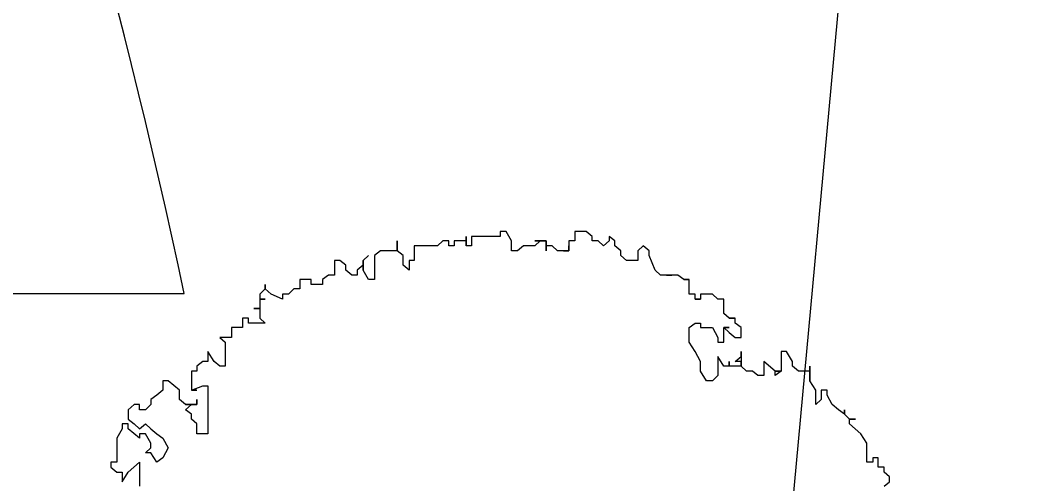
# Model space of a CAD drawing. Extents: x -30 to 1202, y 231 to 898.
# Drawn here: x 430.26 to 435.31, y 415.01 to 417.36 of the extents above; entities that cross this region are included whole.
import ezdxf

# ---------------------------------------------------------------- set-up
doc = ezdxf.new("R2010")
doc.units = 0
doc.header["$LTSCALE"] = 0.04
doc.layers.get('0').update_dxf_attribs({"linetype": 'CONTINUOUS'})
for name, color, linetype in [('CONTORXXNP----00', 255, 'CONTINUOUS'), ('PISO', 1, 'CONTINUOUS'), ('PISOS', 1, 'CONTINUOUS')]:
    doc.layers.add(name, color=color, linetype=linetype)
doc.styles.get("Standard").update_dxf_attribs({"font": 'romans.shx'})

# ---------------------------------------------------------------- blocks, each defined once
blk = doc.blocks.new('ARB3')
at = {"color": 0}
for p, q in [((-0.2196, 0.4321), (-0.2254, 0.4321)), ((-0.2254, 0.4321), (-0.2254, 0.4252)), ((-0.2144, 0.4383), (-0.2196, 0.4321)), ((-0.2086, 0.4383), (-0.2144, 0.4383)), ((-0.2035, 0.4321), (-0.2086, 0.4383)), ((-0.2254, 0.4252), (-0.2364, 0.4252)), ((-0.2364, 0.4252), (-0.2364, 0.419)), ((-0.2364, 0.419), (-0.2312, 0.419)), ((-0.2312, 0.419), (-0.2312, 0.4121)), ((-0.2642, 0.4052), (-0.2758, 0.3921)), ((-0.2532, 0.4121), (-0.2642, 0.4052)), ((-0.2312, 0.4121), (-0.2532, 0.4121)), ((-0.281, 0.3921), (-0.281, 0.399)), ((-0.281, 0.399), (-0.281, 0.3921)), ((-0.2868, 0.386), (-0.2919, 0.386)), ((-0.2919, 0.386), (-0.2868, 0.386)), ((-0.2868, 0.386), (-0.2919, 0.3791)), ((-0.281, 0.3921), (-0.2868, 0.386)), ((-0.2758, 0.3921), (-0.281, 0.3921)), ((-0.2978, 0.3721), (-0.3087, 0.366)), ((-0.2919, 0.3791), (-0.2978, 0.3721)), ((-0.3087, 0.366), (-0.3146, 0.366)), ((-0.3146, 0.366), (-0.3146, 0.3591)), ((-0.3146, 0.3591), (-0.3036, 0.3591)), ((-0.3036, 0.3591), (-0.2978, 0.3529)), ((-0.3146, 0.3529), (-0.3255, 0.346)), ((-0.2978, 0.3529), (-0.3146, 0.3529)), ((-0.3255, 0.346), (-0.3423, 0.346)), ((-0.3423, 0.346), (-0.3365, 0.346)), ((-0.3365, 0.346), (-0.3365, 0.3329)), ((-0.3475, 0.326), (-0.3591, 0.3191)), ((-0.3423, 0.326), (-0.3475, 0.326)), ((-0.3365, 0.3329), (-0.3423, 0.326)), ((-0.3591, 0.3191), (-0.3591, 0.3129)), ((-0.3591, 0.3129), (-0.3365, 0.3129)), ((-0.3365, 0.3129), (-0.3365, 0.306)), ((-0.3365, 0.306), (-0.3365, 0.3129)), ((-0.3365, 0.3129), (-0.3313, 0.306)), ((-0.3365, 0.306), (-0.3475, 0.2929)), ((-0.3313, 0.306), (-0.3365, 0.306)), ((-0.3475, 0.2929), (-0.3313, 0.2929)), ((-0.3313, 0.2929), (-0.3313, 0.286)), ((-0.3313, 0.286), (-0.3365, 0.2799)), ((-0.3365, 0.2799), (-0.3365, 0.2729)), ((-0.3869, 0.2668), (-0.3921, 0.2599)), ((-0.3753, 0.2668), (-0.3869, 0.2668)), ((-0.3753, 0.2599), (-0.3753, 0.2668)), ((-0.3533, 0.2668), (-0.3591, 0.2668)), ((-0.3591, 0.2668), (-0.3423, 0.2668)), ((-0.3475, 0.2599), (-0.3533, 0.2668)), ((-0.3423, 0.2668), (-0.3475, 0.2668)), ((-0.3475, 0.2668), (-0.3475, 0.2599)), ((-0.3365, 0.2729), (-0.3423, 0.2668)), ((-0.3423, 0.2668), (-0.3423, 0.2529)), ((-0.3921, 0.2599), (-0.3979, 0.2599)), ((-0.3979, 0.2599), (-0.3979, 0.2529)), ((-0.3979, 0.2529), (-0.3979, 0.2599)), ((-0.3979, 0.2599), (-0.3979, 0.2529)), ((-0.3811, 0.2529), (-0.3753, 0.2599)), ((-0.403, 0.2468), (-0.4198, 0.2468)), ((-0.4198, 0.2468), (-0.4198, 0.2399)), ((-0.3979, 0.2529), (-0.403, 0.2468)), ((-0.3869, 0.2468), (-0.3869, 0.2529)), ((-0.3869, 0.2529), (-0.3869, 0.2468)), ((-0.3869, 0.2468), (-0.3811, 0.2529)), ((-0.3701, 0.2468), (-0.3869, 0.2468)), ((-0.3701, 0.2399), (-0.3701, 0.2468)), ((-0.3423, 0.2468), (-0.3533, 0.2399)), ((-0.3423, 0.2529), (-0.3475, 0.2529)), ((-0.3475, 0.2529), (-0.3423, 0.2529)), ((-0.3423, 0.2529), (-0.3423, 0.2468)), ((-0.4198, 0.2399), (-0.4256, 0.2337)), ((-0.4256, 0.2337), (-0.4256, 0.2199)), ((-0.3869, 0.2337), (-0.3753, 0.2399)), ((-0.3869, 0.2199), (-0.3869, 0.2337)), ((-0.3753, 0.2399), (-0.3701, 0.2399)), ((-0.3533, 0.2399), (-0.3313, 0.2399)), ((-0.3313, 0.2399), (-0.3255, 0.2337)), ((-0.3255, 0.2337), (-0.3255, 0.2268)), ((-0.4256, 0.2199), (-0.4198, 0.2199)), ((-0.4198, 0.2199), (-0.4198, 0.2137)), ((-0.4198, 0.2137), (-0.4198, 0.2199)), ((-0.4198, 0.2199), (-0.4198, 0.2137)), ((-0.3921, 0.2137), (-0.3921, 0.2199)), ((-0.3921, 0.2199), (-0.3869, 0.2199)), ((-0.3475, 0.2199), (-0.3591, 0.2137)), ((-0.3365, 0.2199), (-0.3475, 0.2199)), ((-0.3255, 0.2268), (-0.3365, 0.2199)), ((-0.4198, 0.2137), (-0.4256, 0.2137)), ((-0.4256, 0.2137), (-0.4256, 0.2068)), ((-0.3869, 0.2068), (-0.3921, 0.2137)), ((-0.3591, 0.2137), (-0.3701, 0.2068)), ((-0.4424, 0.2007), (-0.4476, 0.1937)), ((-0.4256, 0.2068), (-0.4424, 0.2068)), ((-0.4424, 0.2068), (-0.4424, 0.2007)), ((-0.4424, 0.2007), (-0.4424, 0.2068)), ((-0.4424, 0.2068), (-0.4424, 0.2007)), ((-0.3701, 0.2068), (-0.3869, 0.2068)), ((-0.4476, 0.1937), (-0.4476, 0.1807)), ((-0.4476, 0.1807), (-0.4476, 0.1868)), ((-0.4476, 0.1868), (-0.4476, 0.1737)), ((-0.4476, 0.1737), (-0.4534, 0.1676)), ((-0.4534, 0.1676), (-0.4702, 0.1607)), ((-0.4754, 0.1607), (-0.4812, 0.1537)), ((-0.4812, 0.1537), (-0.4754, 0.1476)), ((-0.4702, 0.1607), (-0.4754, 0.1607)), ((-0.4754, 0.1476), (-0.4644, 0.1476)), ((-0.4644, 0.1476), (-0.4644, 0.1345)), ((-0.4754, 0.1276), (-0.4812, 0.1207)), ((-0.4702, 0.1276), (-0.4754, 0.1276)), ((-0.4644, 0.1345), (-0.4702, 0.1276)), ((-0.487, 0.1207), (-0.4922, 0.1145)), ((-0.4812, 0.1207), (-0.487, 0.1207)), ((-0.4922, 0.1145), (-0.487, 0.1145)), ((-0.487, 0.1145), (-0.4812, 0.1076)), ((-0.4812, 0.1076), (-0.487, 0.1015)), ((-0.487, 0.0945), (-0.4922, 0.0945)), ((-0.487, 0.1015), (-0.487, 0.0945)), ((-0.498, 0.0745), (-0.487, 0.0745)), ((-0.487, 0.0745), (-0.487, 0.0676)), ((-0.487, 0.0676), (-0.4754, 0.0676)), ((-0.4754, 0.0676), (-0.4812, 0.0676)), ((-0.4812, 0.0676), (-0.4754, 0.0676)), ((-0.4754, 0.0676), (-0.4754, 0.0615)), ((-0.4754, 0.0615), (-0.4754, 0.0676)), ((-0.4754, 0.0676), (-0.4754, 0.0546)), ((-0.4754, 0.0546), (-0.4812, 0.0484)), ((-0.4812, 0.0484), (-0.4812, 0.0415)), ((-0.4754, 0.0415), (-0.487, 0.0415)), ((-0.487, 0.0415), (-0.487, 0.0284)), ((-0.4812, 0.0415), (-0.4754, 0.0415)), ((-0.487, 0.0284), (-0.487, 0.0346)), ((-0.487, 0.0346), (-0.4812, 0.0284)), ((-0.4812, 0.0284), (-0.4812, 0.0153)), ((-0.4812, 0.0153), (-0.4754, 0.0084)), ((-0.487, 0.0015), (-0.498, -0.0047)), ((-0.4754, 0.0015), (-0.487, 0.0015)), ((-0.4754, 0.0084), (-0.4754, 0.0015)), ((-0.4922, -0.0446), (-0.4812, -0.0446)), ((-0.4812, -0.0446), (-0.4812, -0.0508)), ((-0.4812, -0.0508), (-0.4922, -0.0508)), ((-0.4922, -0.0508), (-0.487, -0.0508)), ((-0.487, -0.0508), (-0.487, -0.0646)), ((-0.487, -0.0646), (-0.4812, -0.0646)), ((-0.4812, -0.0646), (-0.4812, -0.0708)), ((-0.4812, -0.0708), (-0.487, -0.0708)), ((-0.487, -0.0708), (-0.487, -0.0777)), ((-0.487, -0.0777), (-0.4812, -0.0839)), ((-0.4812, -0.0839), (-0.4812, -0.1108)), ((-0.4812, -0.1108), (-0.4644, -0.1108)), ((-0.4644, -0.1108), (-0.4644, -0.1169)), ((-0.4702, -0.1238), (-0.4754, -0.1308)), ((-0.4592, -0.1238), (-0.4702, -0.1238)), ((-0.4644, -0.1169), (-0.4534, -0.1169)), ((-0.4534, -0.1169), (-0.4592, -0.1238)), ((-0.4754, -0.1308), (-0.487, -0.1308)), ((-0.487, -0.1308), (-0.4754, -0.1308)), ((-0.4754, -0.1308), (-0.4754, -0.15)), ((-0.4754, -0.15), (-0.4702, -0.1569)), ((-0.4702, -0.1569), (-0.4424, -0.1569)), ((-0.4424, -0.1569), (-0.4424, -0.1638)), ((-0.4644, -0.17), (-0.4702, -0.1638)), ((-0.4702, -0.1638), (-0.4644, -0.17)), ((-0.4534, -0.17), (-0.4644, -0.17)), ((-0.4644, -0.17), (-0.4592, -0.17)), ((-0.4592, -0.17), (-0.4534, -0.1769)), ((-0.4424, -0.1638), (-0.4534, -0.17)), ((-0.4534, -0.1769), (-0.4476, -0.1769)), ((-0.4476, -0.1831), (-0.4534, -0.19)), ((-0.4476, -0.1769), (-0.4476, -0.1831)), ((-0.4592, -0.19), (-0.4644, -0.1969)), ((-0.4534, -0.19), (-0.4592, -0.19)), ((-0.4644, -0.1969), (-0.4644, -0.2031)), ((-0.4644, -0.2031), (-0.4476, -0.2031)), ((-0.4476, -0.2031), (-0.4476, -0.21)), ((-0.4476, -0.21), (-0.4424, -0.2169)), ((-0.4424, -0.2169), (-0.4366, -0.2169)), ((-0.4366, -0.2169), (-0.4366, -0.23)), ((-0.4366, -0.23), (-0.4424, -0.23)), ((-0.4424, -0.23), (-0.4424, -0.243)), ((-0.4424, -0.243), (-0.4315, -0.243)), ((-0.4315, -0.243), (-0.4315, -0.25)), ((-0.4315, -0.25), (-0.4256, -0.2561)), ((-0.4256, -0.2561), (-0.4256, -0.263)), ((-0.4256, -0.263), (-0.4198, -0.263)), ((-0.4198, -0.263), (-0.4256, -0.2761)), ((-0.4256, -0.2761), (-0.4315, -0.283)), ((-0.4315, -0.283), (-0.4366, -0.283)), ((-0.4366, -0.283), (-0.4315, -0.283)), ((-0.4315, -0.283), (-0.4256, -0.2892)), ((-0.4198, -0.2892), (-0.4198, -0.283)), ((-0.4198, -0.283), (-0.4198, -0.2892)), ((-0.3979, -0.2892), (-0.3921, -0.283)), ((-0.3921, -0.283), (-0.3921, -0.3022)), ((-0.4256, -0.2892), (-0.4198, -0.2892)), ((-0.4198, -0.2892), (-0.4089, -0.2892)), ((-0.4089, -0.2892), (-0.4089, -0.2961)), ((-0.4089, -0.2961), (-0.4089, -0.2892)), ((-0.4089, -0.2892), (-0.3979, -0.2892)), ((-0.3921, -0.3022), (-0.3979, -0.3022)), ((-0.3979, -0.3022), (-0.3979, -0.3092)), ((-0.3979, -0.3092), (-0.3869, -0.3092)), ((-0.3869, -0.3092), (-0.3869, -0.3222)), ((-0.3869, -0.3222), (-0.3753, -0.3222)), ((-0.3753, -0.3222), (-0.3753, -0.3353)), ((-0.3753, -0.3353), (-0.3701, -0.3292)), ((-0.3701, -0.3292), (-0.3423, -0.3292)), ((-0.3423, -0.3292), (-0.3423, -0.3353)), ((-0.3475, -0.3422), (-0.3591, -0.3492)), ((-0.3423, -0.3353), (-0.3475, -0.3422)), ((-0.3591, -0.3492), (-0.3475, -0.3492)), ((-0.3475, -0.3492), (-0.3475, -0.3553)), ((-0.3475, -0.3553), (-0.3423, -0.3622)), ((-0.3197, -0.3553), (-0.3197, -0.3492)), ((-0.3197, -0.3492), (-0.2642, -0.3492)), ((-0.3146, -0.3684), (-0.3197, -0.3553)), ((-0.2642, -0.3492), (-0.2642, -0.3622)), ((-0.3423, -0.3622), (-0.3365, -0.3622)), ((-0.3365, -0.3622), (-0.3365, -0.3684)), ((-0.3365, -0.3684), (-0.3146, -0.3684)), ((-0.3146, -0.3684), (-0.3146, -0.3622)), ((-0.3146, -0.3622), (-0.3146, -0.3684)), ((-0.2978, -0.3622), (-0.3036, -0.3622)), ((-0.3036, -0.3622), (-0.2978, -0.3622)), ((-0.2978, -0.3684), (-0.2978, -0.3622)), ((-0.2978, -0.3622), (-0.2978, -0.3753)), ((-0.2919, -0.3753), (-0.2978, -0.3684)), ((-0.2868, -0.3684), (-0.2919, -0.3753)), ((-0.281, -0.3684), (-0.2868, -0.3684)), ((-0.2758, -0.3622), (-0.281, -0.3684)), ((-0.2642, -0.3622), (-0.2758, -0.3622)), ((-0.2978, -0.3753), (-0.3036, -0.3822)), ((-0.3146, -0.3822), (-0.3255, -0.3953)), ((-0.3036, -0.3822), (-0.3146, -0.3822)), ((-0.3255, -0.3953), (-0.3255, -0.4014)), ((-0.3255, -0.4014), (-0.3146, -0.4014)), ((-0.3146, -0.4014), (-0.3087, -0.4084)), ((-0.2642, -0.4084), (-0.259, -0.4014)), ((-0.259, -0.4014), (-0.248, -0.3953)), ((-0.248, -0.3953), (-0.2364, -0.4014)), ((-0.2364, -0.4014), (-0.2312, -0.4084)), ((-0.3087, -0.4084), (-0.3036, -0.4153)), ((-0.3036, -0.4153), (-0.2978, -0.4153)), ((-0.2978, -0.4153), (-0.2919, -0.4214)), ((-0.2758, -0.4214), (-0.27, -0.4153)), ((-0.27, -0.4153), (-0.2642, -0.4084)), ((-0.2532, -0.4153), (-0.2642, -0.4214)), ((-0.248, -0.4153), (-0.2532, -0.4153)), ((-0.2422, -0.4214), (-0.248, -0.4153)), ((-0.2312, -0.4084), (-0.2422, -0.4153)), ((-0.2422, -0.4153), (-0.2422, -0.4214)), ((-0.2919, -0.4214), (-0.2919, -0.4284)), ((-0.27, -0.4284), (-0.2758, -0.4214)), ((-0.2642, -0.4214), (-0.2642, -0.4284)), ((-0.2919, -0.4284), (-0.2978, -0.4284)), ((-0.2978, -0.4284), (-0.2978, -0.4345)), ((-0.2978, -0.4345), (-0.2919, -0.4414)), ((-0.281, -0.4414), (-0.2758, -0.4345)), ((-0.2758, -0.4345), (-0.27, -0.4284)), ((-0.259, -0.4284), (-0.27, -0.4414)), ((-0.2642, -0.4284), (-0.259, -0.4284)), ((-0.2196, -0.4414), (-0.2312, -0.4284)), ((-0.2312, -0.4284), (-0.2035, -0.4284)), ((-0.2919, -0.4414), (-0.281, -0.4414)), ((-0.27, -0.4414), (-0.2758, -0.4414)), ((-0.2758, -0.4414), (-0.2758, -0.4484)), ((-0.2758, -0.4484), (-0.27, -0.4484)), ((-0.27, -0.4484), (-0.259, -0.4545)), ((-0.2086, -0.4484), (-0.2196, -0.4414)), ((-0.2196, -0.4545), (-0.2196, -0.4484)), ((-0.2196, -0.4484), (-0.2086, -0.4484)), ((-0.259, -0.4545), (-0.2312, -0.4545)), ((-0.2312, -0.4545), (-0.2312, -0.4614)), ((-0.2312, -0.4614), (-0.2254, -0.4614)), ((-0.2254, -0.4614), (-0.2196, -0.4545))]:
    blk.add_line(p, q, dxfattribs=at)
for p, q in [((-0.4922, 0.0945), (-0.498, 0.0876)), ((-0.498, 0.0876), (-0.498, 0.0745)), ((-0.498, -0.0047), (-0.498, -0.0116)), ((-0.498, -0.0116), (-0.4922, -0.0116)), ((-0.4922, -0.0116), (-0.4922, -0.0446))]:
    blk.add_line(p, q)
at = {"layer": 'CONTORXXNP----00'}
for p, q in [((-0.2254, 0.4321), (-0.2254, 0.4252)), ((-0.2196, 0.4321), (-0.2254, 0.4321)), ((-0.2144, 0.4383), (-0.2196, 0.4321)), ((-0.2086, 0.4383), (-0.2144, 0.4383)), ((-0.2035, 0.4321), (-0.2086, 0.4383)), ((-0.2364, 0.4252), (-0.2364, 0.419)), ((-0.2254, 0.4252), (-0.2364, 0.4252)), ((-0.2364, 0.419), (-0.2312, 0.419)), ((-0.2312, 0.419), (-0.2312, 0.4121)), ((-0.2642, 0.4052), (-0.2758, 0.3921)), ((-0.2532, 0.4121), (-0.2642, 0.4052)), ((-0.2312, 0.4121), (-0.2532, 0.4121)), ((-0.2868, 0.386), (-0.2919, 0.3791)), ((-0.281, 0.3921), (-0.2868, 0.386)), ((-0.2758, 0.3921), (-0.281, 0.3921)), ((-0.2978, 0.3721), (-0.3087, 0.366)), ((-0.2919, 0.3791), (-0.2978, 0.3721)), ((-0.3146, 0.366), (-0.3146, 0.3591)), ((-0.3087, 0.366), (-0.3146, 0.366)), ((-0.3146, 0.3591), (-0.3036, 0.3591)), ((-0.3036, 0.3591), (-0.2978, 0.3529)), ((-0.3146, 0.3529), (-0.3255, 0.346)), ((-0.2978, 0.3529), (-0.3146, 0.3529)), ((-0.3365, 0.346), (-0.3255, 0.346)), ((-0.3365, 0.346), (-0.3365, 0.3329)), ((-0.3475, 0.326), (-0.3591, 0.3191)), ((-0.3423, 0.326), (-0.3475, 0.326)), ((-0.3365, 0.3329), (-0.3423, 0.326)), ((-0.3591, 0.3191), (-0.3591, 0.3129)), ((-0.3591, 0.3129), (-0.3365, 0.3129)), ((-0.3365, 0.306), (-0.3365, 0.3129)), ((-0.3365, 0.3129), (-0.3365, 0.306)), ((-0.3365, 0.306), (-0.3475, 0.2929)), ((-0.3475, 0.2929), (-0.3313, 0.2929)), ((-0.3313, 0.2929), (-0.3313, 0.286)), ((-0.3313, 0.286), (-0.3365, 0.2799)), ((-0.3365, 0.2799), (-0.3365, 0.2729)), ((-0.3869, 0.2668), (-0.3921, 0.2599)), ((-0.3753, 0.2668), (-0.3869, 0.2668)), ((-0.3753, 0.2599), (-0.3753, 0.2668)), ((-0.3365, 0.2729), (-0.3423, 0.2668)), ((-0.3423, 0.2668), (-0.3423, 0.2529)), ((-0.3979, 0.2599), (-0.3979, 0.2529)), ((-0.3979, 0.2529), (-0.3979, 0.2599)), ((-0.3979, 0.2599), (-0.3979, 0.2529)), ((-0.3921, 0.2599), (-0.3979, 0.2599)), ((-0.3811, 0.2529), (-0.3753, 0.2599)), ((-0.4198, 0.2468), (-0.4198, 0.2399)), ((-0.403, 0.2468), (-0.4198, 0.2468)), ((-0.3979, 0.2529), (-0.403, 0.2468)), ((-0.3869, 0.2468), (-0.3811, 0.2529)), ((-0.3701, 0.2468), (-0.3869, 0.2468)), ((-0.3701, 0.2399), (-0.3701, 0.2468)), ((-0.3423, 0.2468), (-0.3533, 0.2399)), ((-0.3423, 0.2529), (-0.3423, 0.2468)), ((-0.4198, 0.2399), (-0.4256, 0.2337)), ((-0.4256, 0.2337), (-0.4256, 0.2199)), ((-0.3869, 0.2337), (-0.3753, 0.2399)), ((-0.3869, 0.2199), (-0.3869, 0.2337)), ((-0.3753, 0.2399), (-0.3701, 0.2399)), ((-0.3533, 0.2399), (-0.3313, 0.2399)), ((-0.3313, 0.2399), (-0.3255, 0.2337)), ((-0.3255, 0.2337), (-0.3255, 0.2268)), ((-0.4256, 0.2199), (-0.4198, 0.2199)), ((-0.4198, 0.2199), (-0.4198, 0.2137)), ((-0.4198, 0.2137), (-0.4198, 0.2199)), ((-0.4198, 0.2199), (-0.4198, 0.2137)), ((-0.3921, 0.2199), (-0.3869, 0.2199)), ((-0.3921, 0.2137), (-0.3921, 0.2199)), ((-0.3475, 0.2199), (-0.3591, 0.2137)), ((-0.3365, 0.2199), (-0.3475, 0.2199)), ((-0.3255, 0.2268), (-0.3365, 0.2199)), ((-0.4256, 0.2137), (-0.4256, 0.2068)), ((-0.4198, 0.2137), (-0.4256, 0.2137)), ((-0.3869, 0.2068), (-0.3921, 0.2137)), ((-0.3591, 0.2137), (-0.3701, 0.2068)), ((-0.4424, 0.2007), (-0.4476, 0.1937)), ((-0.4424, 0.2068), (-0.4424, 0.2007)), ((-0.4424, 0.2007), (-0.4424, 0.2068)), ((-0.4424, 0.2068), (-0.4424, 0.2007)), ((-0.4256, 0.2068), (-0.4424, 0.2068)), ((-0.3701, 0.2068), (-0.3869, 0.2068)), ((-0.4476, 0.1937), (-0.4476, 0.1807)), ((-0.4476, 0.1868), (-0.4476, 0.1737)), ((-0.4476, 0.1807), (-0.4476, 0.1868)), ((-0.4476, 0.1737), (-0.4534, 0.1676)), ((-0.4534, 0.1676), (-0.4702, 0.1607)), ((-0.4754, 0.1607), (-0.4812, 0.1537)), ((-0.4812, 0.1537), (-0.4754, 0.1476)), ((-0.4702, 0.1607), (-0.4754, 0.1607)), ((-0.4754, 0.1476), (-0.4644, 0.1476)), ((-0.4644, 0.1476), (-0.4644, 0.1345)), ((-0.4754, 0.1276), (-0.4812, 0.1207)), ((-0.4702, 0.1276), (-0.4754, 0.1276)), ((-0.4644, 0.1345), (-0.4702, 0.1276)), ((-0.487, 0.1207), (-0.4922, 0.1145)), ((-0.4812, 0.1207), (-0.487, 0.1207)), ((-0.4922, 0.1145), (-0.487, 0.1145)), ((-0.487, 0.1145), (-0.4812, 0.1076)), ((-0.4812, 0.1076), (-0.487, 0.1015)), ((-0.4922, 0.0945), (-0.498, 0.0876)), ((-0.487, 0.0945), (-0.4922, 0.0945)), ((-0.487, 0.1015), (-0.487, 0.0945)), ((-0.498, 0.0876), (-0.498, 0.0745)), ((-0.498, 0.0745), (-0.487, 0.0745)), ((-0.487, 0.0745), (-0.487, 0.0676)), ((-0.487, 0.0676), (-0.4754, 0.0676)), ((-0.4812, 0.0676), (-0.4754, 0.0676)), ((-0.4754, 0.0676), (-0.4812, 0.0676)), ((-0.4754, 0.0676), (-0.4754, 0.0546)), ((-0.4754, 0.0615), (-0.4754, 0.0676)), ((-0.4754, 0.0676), (-0.4754, 0.0615)), ((-0.4754, 0.0546), (-0.4812, 0.0484)), ((-0.4812, 0.0484), (-0.4812, 0.0415)), ((-0.487, 0.0415), (-0.4812, 0.0415)), ((-0.487, 0.0346), (-0.487, 0.0415)), ((-0.487, 0.0346), (-0.4812, 0.0284)), ((-0.4812, 0.0284), (-0.4812, 0.0153)), ((-0.4812, 0.0153), (-0.4754, 0.0084)), ((-0.487, 0.0015), (-0.498, -0.0047)), ((-0.4754, 0.0015), (-0.487, 0.0015)), ((-0.4754, 0.0084), (-0.4754, 0.0015)), ((-0.498, -0.0047), (-0.498, -0.0116)), ((-0.498, -0.0116), (-0.4922, -0.0116)), ((-0.4922, -0.0116), (-0.4922, -0.0446)), ((-0.4922, -0.0446), (-0.4812, -0.0446)), ((-0.4812, -0.0446), (-0.4812, -0.0508)), ((-0.487, -0.0508), (-0.4812, -0.0508)), ((-0.487, -0.0508), (-0.487, -0.0646)), ((-0.487, -0.0646), (-0.4812, -0.0646)), ((-0.4812, -0.0646), (-0.4812, -0.0708)), ((-0.487, -0.0708), (-0.487, -0.0777)), ((-0.4812, -0.0708), (-0.487, -0.0708)), ((-0.487, -0.0777), (-0.4812, -0.0839)), ((-0.4812, -0.0839), (-0.4812, -0.1108)), ((-0.4812, -0.1108), (-0.4644, -0.1108)), ((-0.4644, -0.1108), (-0.4644, -0.1169)), ((-0.4702, -0.1238), (-0.4754, -0.1308)), ((-0.4592, -0.1238), (-0.4702, -0.1238)), ((-0.4644, -0.1169), (-0.4534, -0.1169)), ((-0.4534, -0.1169), (-0.4592, -0.1238)), ((-0.4754, -0.1308), (-0.4754, -0.15)), ((-0.4754, -0.15), (-0.4702, -0.1569)), ((-0.4702, -0.1569), (-0.4424, -0.1569)), ((-0.4424, -0.1569), (-0.4424, -0.1638)), ((-0.4592, -0.17), (-0.4534, -0.17)), ((-0.4592, -0.17), (-0.4534, -0.1769)), ((-0.4424, -0.1638), (-0.4534, -0.17)), ((-0.4534, -0.1769), (-0.4476, -0.1769)), ((-0.4476, -0.1831), (-0.4534, -0.19)), ((-0.4476, -0.1769), (-0.4476, -0.1831)), ((-0.4592, -0.19), (-0.4644, -0.1969)), ((-0.4534, -0.19), (-0.4592, -0.19)), ((-0.4644, -0.1969), (-0.4644, -0.2031)), ((-0.4644, -0.2031), (-0.4476, -0.2031)), ((-0.4476, -0.2031), (-0.4476, -0.21)), ((-0.4476, -0.21), (-0.4424, -0.2169)), ((-0.4424, -0.2169), (-0.4366, -0.2169)), ((-0.4366, -0.2169), (-0.4366, -0.23)), ((-0.4424, -0.23), (-0.4424, -0.243)), ((-0.4366, -0.23), (-0.4424, -0.23)), ((-0.4424, -0.243), (-0.4315, -0.243)), ((-0.4315, -0.243), (-0.4315, -0.25)), ((-0.4315, -0.25), (-0.4256, -0.2561)), ((-0.4256, -0.2561), (-0.4256, -0.263)), ((-0.4198, -0.263), (-0.4256, -0.2761)), ((-0.4256, -0.263), (-0.4198, -0.263)), ((-0.4256, -0.2761), (-0.4315, -0.283)), ((-0.4315, -0.283), (-0.4256, -0.2892)), ((-0.3979, -0.2892), (-0.3921, -0.283)), ((-0.3921, -0.283), (-0.3921, -0.3022)), ((-0.4256, -0.2892), (-0.4198, -0.2892)), ((-0.4198, -0.2892), (-0.4089, -0.2892)), ((-0.4089, -0.2892), (-0.3979, -0.2892)), ((-0.3979, -0.3022), (-0.3979, -0.3092)), ((-0.3921, -0.3022), (-0.3979, -0.3022)), ((-0.3979, -0.3092), (-0.3869, -0.3092)), ((-0.3869, -0.3092), (-0.3869, -0.3222)), ((-0.3869, -0.3222), (-0.3753, -0.3222)), ((-0.3753, -0.3222), (-0.3753, -0.3353)), ((-0.3753, -0.3353), (-0.3701, -0.3292)), ((-0.3701, -0.3292), (-0.3423, -0.3292)), ((-0.3423, -0.3292), (-0.3423, -0.3353)), ((-0.3475, -0.3422), (-0.3591, -0.3492)), ((-0.3423, -0.3353), (-0.3475, -0.3422)), ((-0.3591, -0.3492), (-0.3475, -0.3492)), ((-0.3475, -0.3492), (-0.3475, -0.3553)), ((-0.3475, -0.3553), (-0.3423, -0.3622)), ((-0.3197, -0.3492), (-0.2642, -0.3492)), ((-0.3197, -0.3553), (-0.3197, -0.3492)), ((-0.3146, -0.3684), (-0.3197, -0.3553)), ((-0.2642, -0.3492), (-0.2642, -0.3622)), ((-0.3423, -0.3622), (-0.3365, -0.3622)), ((-0.3365, -0.3622), (-0.3365, -0.3684)), ((-0.3365, -0.3684), (-0.3146, -0.3684)), ((-0.2978, -0.3753), (-0.2978, -0.3684)), ((-0.2919, -0.3753), (-0.2978, -0.3684)), ((-0.2868, -0.3684), (-0.2919, -0.3753)), ((-0.281, -0.3684), (-0.2868, -0.3684)), ((-0.2758, -0.3622), (-0.281, -0.3684)), ((-0.2642, -0.3622), (-0.2758, -0.3622)), ((-0.2978, -0.3753), (-0.3036, -0.3822)), ((-0.3146, -0.3822), (-0.3255, -0.3953)), ((-0.3036, -0.3822), (-0.3146, -0.3822)), ((-0.3255, -0.3953), (-0.3255, -0.4014)), ((-0.3255, -0.4014), (-0.3146, -0.4014)), ((-0.3146, -0.4014), (-0.3087, -0.4084)), ((-0.2642, -0.4084), (-0.259, -0.4014)), ((-0.259, -0.4014), (-0.248, -0.3953)), ((-0.248, -0.3953), (-0.2364, -0.4014)), ((-0.2364, -0.4014), (-0.2312, -0.4084)), ((-0.3087, -0.4084), (-0.3036, -0.4153)), ((-0.3036, -0.4153), (-0.2978, -0.4153)), ((-0.2978, -0.4153), (-0.2919, -0.4214)), ((-0.2758, -0.4214), (-0.27, -0.4153)), ((-0.27, -0.4153), (-0.2642, -0.4084)), ((-0.2532, -0.4153), (-0.2642, -0.4214)), ((-0.248, -0.4153), (-0.2532, -0.4153)), ((-0.2422, -0.4214), (-0.248, -0.4153)), ((-0.2312, -0.4084), (-0.2422, -0.4153)), ((-0.2422, -0.4153), (-0.2422, -0.4214)), ((-0.2919, -0.4214), (-0.2919, -0.4284)), ((-0.27, -0.4284), (-0.2758, -0.4214)), ((-0.2642, -0.4214), (-0.2642, -0.4284)), ((-0.2978, -0.4284), (-0.2978, -0.4345)), ((-0.2919, -0.4284), (-0.2978, -0.4284)), ((-0.2978, -0.4345), (-0.2919, -0.4414)), ((-0.281, -0.4414), (-0.2758, -0.4345)), ((-0.2758, -0.4345), (-0.27, -0.4284)), ((-0.259, -0.4284), (-0.27, -0.4414)), ((-0.2642, -0.4284), (-0.259, -0.4284)), ((-0.2312, -0.4284), (-0.2035, -0.4284)), ((-0.2196, -0.4414), (-0.2312, -0.4284)), ((-0.2919, -0.4414), (-0.281, -0.4414)), ((-0.2758, -0.4414), (-0.2758, -0.4484)), ((-0.27, -0.4414), (-0.2758, -0.4414)), ((-0.2758, -0.4484), (-0.27, -0.4484)), ((-0.27, -0.4484), (-0.259, -0.4545)), ((-0.2086, -0.4484), (-0.2196, -0.4414)), ((-0.2196, -0.4484), (-0.2086, -0.4484)), ((-0.2196, -0.4545), (-0.2196, -0.4484)), ((-0.259, -0.4545), (-0.2312, -0.4545)), ((-0.2312, -0.4545), (-0.2312, -0.4614)), ((-0.2312, -0.4614), (-0.2254, -0.4614)), ((-0.2254, -0.4614), (-0.2196, -0.4545))]:
    blk.add_line(p, q, dxfattribs=at)
at = {"flags": 11}
blk.add_attdef('CENTROIDE', (-0.1114, -0.0329), '', height=0.0504, dxfattribs=at)

msp = doc.modelspace()

# ---------------------------------------------------------------- linework, layer by layer
at = {"layer": 'PISO'}
msp.add_line((428.6003, 415.9774), (431.0901, 415.9774), dxfattribs=at)
msp.add_arc((396.1763, 408.5719), 35.6906, 11.97547, 27.2322, dxfattribs=at)
at = {"layer": 'PISOS'}
msp.add_line((435.3133, 427.3817), (429.7206, 366.5424), dxfattribs=at)

# ---------------------------------------------------------------- block references
at = {"layer": 'PISO', "xscale": 4.378945669778627, "yscale": 4.378945669778627, "zscale": 4.378945669778627, "rotation": 270}
msp.add_blockref('ARB3', (432.7393, 414.1112), dxfattribs=at)

doc.saveas('drawing.dxf')
